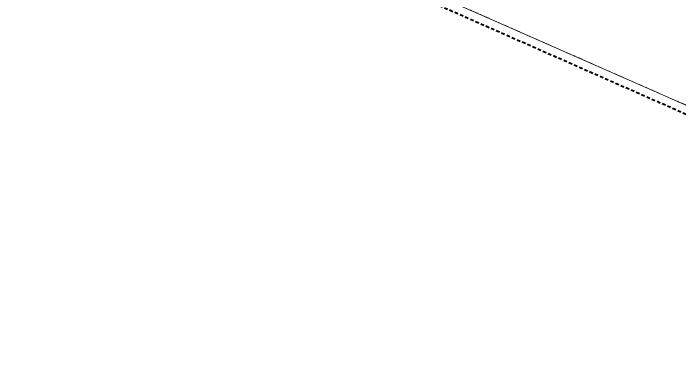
# Model space of a CAD drawing. Header units: metres. Extents: x -703672 to 3951284, y -4124475 to 4104628.
# Drawn here: x 327371.1 to 327527.3, y 4103169 to 4103252.4 of the extents above; entities that cross this region are included whole.
import ezdxf

# ---------------------------------------------------------------- set-up
doc = ezdxf.new("R2010")
doc.units = ezdxf.units.M
doc.header["$MEASUREMENT"] = 0
doc.linetypes.add('DGN Style 2', pattern=[1.3283826688107345, 0.7970296012864407, -0.5313530675242938])
doc.linetypes.add('DGN Style 7', pattern=[2.6567653376214695, 1.195544401929661, -0.5313530675242938, 0.3985148006432204, -0.5313530675242938])
for name, color, linetype, lineweight in [('C-PROP-BASE', 2, 'CONLMT', 0), ('C-PROP-CONS(Alpha)', 7, 'DGN Style 2', 40), ('C-SITE-FENC', 6, 'Continuous', 0)]:
    doc.layers.add(name, color=color, linetype=linetype, lineweight=lineweight)
doc.linetypes.add('CONLMT', pattern='A,0.10417,-0.00902625,[2,dgnlstyle-tsaec.shx,S=4.133597883597883e-05,R=0,X=0,Y=0],-0.00902625', length=0.1222225)
doc.linetypes.add('FENCE', pattern='A,0.1,-0.01302,[7,dgnlstyle-tsaec.shx,S=0.0001240079365079365,R=0,X=0,Y=0],-0.01302', length=0.12604)

msp = doc.modelspace()

# ---------------------------------------------------------------- linework, layer by layer
at = {"layer": 'C-PROP-BASE', "linetype": 'DGN Style 7'}
msp.add_lwpolyline([(327356.8597373767, 4103417.513729525), (327390.4670387869, 4103401.969263422), (327410.8739347309, 4103393.112029526), (327390.4670387869, 4103401.969263422), (327356.8597373765, 4103417.513729525), (327390.4670388163, 4103401.969263408), (327410.8739347302, 4103393.112029526), (327433.4709347181, 4103381.52002953), (327451.7089347362, 4103373.476029522), (327464.3439347404, 4103369.31702952), (327510.1519092293, 4103349.749040421), (327521.3969347301, 4103346.320029525), (327526.9071255911, 4103347.090790208), (327565.2159725193, 4103214.830112471), (327236.7608922105, 4103359.627596663), (327249.5213075785, 4103462.801666866)], dxfattribs=at)
at = {"layer": 'C-PROP-CONS(Alpha)', "color": 9, "transparency": 33554661, "flags": 128}
msp.add_lwpolyline([(328051.3527000129, 4102748.37939936), (328033.3155557459, 4102763.759859016), (328008.635876491, 4102785.194791595), (328001.0587122234, 4102791.754994317), (327978.7635198684, 4102811.492673358), (327966.1439298082, 4102822.81362133), (327961.8799502737, 4102829.347595384), (327957.057644274, 4102838.760785415), (327950.9142166439, 4102852.447486374), (327944.9108842695, 4102882.46314165), (327922.9503158275, 4102979.617200589), (327922.1960612735, 4102984.074704956), (327896.895254712, 4103096.805002357), (327873.602682129, 4103197.996084934), (327970.2778919048, 4103222.03458913), (327945.2853782952, 4103305.343080384), (327930.2819876203, 4103330.564998057), (327883.5789010234, 4103409.045375251), (327883.5789010235, 4103409.045375251), (327870.9613363898, 4103413.475533437), (327831.8293273544, 4103476.306306486), (327799.6734495071, 4103521.613691107), (327806.6592676204, 4103526.955593927), (327784.9216440988, 4103571.617824119), (327626.2738909589, 4103555.289453546), (327612.5795421994, 4103537.316554541), (327610.912267143, 4103605.482858766), (327464.3899750119, 4103600.408329677), (327376.9287606052, 4103410.137822579), (327521.4700117525, 4103346.727226583), (327528.8281654069, 4103347.647212733), (327568.3287292437, 4103211.27215154), (327234.5934998402, 4103358.397358307), (327245.9429127203, 4103450.162797557), (327247.4057606828, 4103462.282137395), (327240.1466832621, 4103465.304146356), (327209.4846702361, 4103470.912804143), (327163.5775247305, 4103479.173001934), (327097.1773292364, 4103490.791457197), (327094.8037589096, 4103490.336329404), (327087.5669605479, 4103491.465917642), (327077.449539086, 4103494.95888159), (327074.0302851388, 4103496.139353393), (327072.3445527111, 4103496.70369043), (327040.4265800085, 4103507.290822693), (327024.6254833043, 4103509.746641063), (327005.0554566061, 4103511.621346213), (326997.3663593705, 4103513.401218432), (326987.1858611336, 4103509.176851866), (326924.9401869376, 4103516.679666858), (326868.1898380349, 4103514.452095245, -0.4874798272826256), (326842.7291952347, 4103544.504835935), (326855.8128268328, 4103607.653487044), (326872.3549334486, 4103674.829124694), (326885.7849688843, 4103716.963841686), (326897.1820855098, 4103756.392376348), (326911.8079730987, 4103792.562866542), (326942.7784593481, 4103859.495280759), (326985.0309523789, 4103937.170100313), (327038.3759761521, 4104017.339902852), (327049.9699591843, 4104031.93014326), (327093.2772874826, 4104085.216318096), (327121.0561478767, 4104115.05712215), (327147.4927338528, 4104141.109056442), (327201.0579048989, 4104189.950156559), (327247.8236230445, 4104227.241544621), (327274.2756034104, 4104246.458416275), (327310.9052788371, 4104272.189052842), (327338.7507480193, 4104290.682435896), (327394.3822770293, 4104323.718145463), (327454.7797406209, 4104356.193582261), (327554.8217139727, 4104397.588329164), (327560.1573850386, 4104391.696800068), (327629.8959608893, 4104414.015198105), (327759.0313031515, 4104448.398455133), (327757.2739255879, 4104455.165774307), (328107.0540342975, 4104542.510103815), (328119.3380608568, 4104542.510103815), (328124.6483431717, 4104536.17317302), (328129.4254646109, 4104518.549251009), (328131.921990407, 4104503.029638088), (328135.078302787, 4104500.213224401), (328154.085317786, 4104500.667789092), (328149.8985258908, 4104547.783738694), (328149.7745655841, 4104555.824714896), (328168.0966631506, 4104560.116307975), (328180.1971601305, 4104561.571233069), (328186.8764764442, 4104562.389659171), (328203.8937110046, 4104564.517264253), (328194.5649608789, 4104557.623580912), (328191.4437345657, 4104556.202444898), (328187.3603782359, 4104545.719257489), (328182.8253075863, 4104532.763466077), (328181.3393865761, 4104525.839460123), (328180.4385673145, 4104514.508980992), (328180.3416913476, 4104501.519693172), (328182.9952471908, 4104464.369911368), (328121.0450735461, 4104464.115166628), (328089.3117504606, 4104492.939601823), (327768.6929376793, 4104411.193379837), (327762.394272341, 4104435.44831491), (327630.6153729495, 4104402.081270727), (327568.961239384, 4104381.975780278), (327586.7809209799, 4104362.299684941), (327579.7950375145, 4104360.190021981), (327526.9949811692, 4104339.560635842), (327472.178603134, 4104315.449356015), (327377.0616109308, 4104262.394203749), (327337.8150383515, 4104235.453131521), (327331.8477650884, 4104234.203481648), (327216.3820695355, 4104145.337984444), (327178.5929724798, 4104112.042658567), (327136.6371358891, 4104068.619937841), (327133.1617217513, 4104062.073926368), (327081.9927725713, 4104002.304896605), (327197.9125123062, 4103949.973291562), (327165.5484697489, 4103878.060140899), (327236.1839484199, 4103839.517953459), (327385.373955234, 4103849.829860281), (327376.9496945368, 4103947.711745712), (327522.7087312953, 4103959.659207741), (327570.1209276664, 4103966.104005254), (327619.9429955619, 4103970.187781311), (327675.5802737248, 4103972.189662043), (327840.2462419602, 4103985.686872555), (327861.3262067086, 4103740.757760243), (327930.6420660896, 4103742.354851621), (327992.4427256854, 4103748.227855178), (328033.5029494578, 4103744.724846469), (328070.8848923553, 4103745.586155542), (328069.9830035489, 4103756.769478619), (328241.8330771768, 4103770.442215998), (328288.4642937218, 4103241.598537642), (328052.9743225681, 4103223.495877456), (328046.3409570817, 4103208.988679592), (328077.9633670195, 4102853.33535271), (328045.914018165, 4102815.224954779), (328124.4115326538, 4102748.37939936)], format="xyb", dxfattribs=at)
at = {"layer": 'C-SITE-FENC', "linetype": 'FENCE', "ltscale": 80}
msp.add_lwpolyline([(327252.8576819676, 4103461.575717675), (327252.4331808157, 4103460.555451396), (327255.7244327103, 4103458.984670851, -0.2737537046892947), (327252.9712282305, 4103457.136890197, -0.1261548447997219), (327251.3848489339, 4103457.449072386, -0.1307114052934285), (327252.659016166, 4103456.364369079, -0.2689349705354919), (327252.9204473976, 4103453.109488611), (327249.9291390877, 4103454.537118295), (327247.894292584, 4103449.646471332), (327236.7608922106, 4103359.627596663), (327565.2159725193, 4103214.830112471), (327526.9071255912, 4103347.090790208)], format="xyb", dxfattribs=at)

doc.saveas('drawing.dxf')
